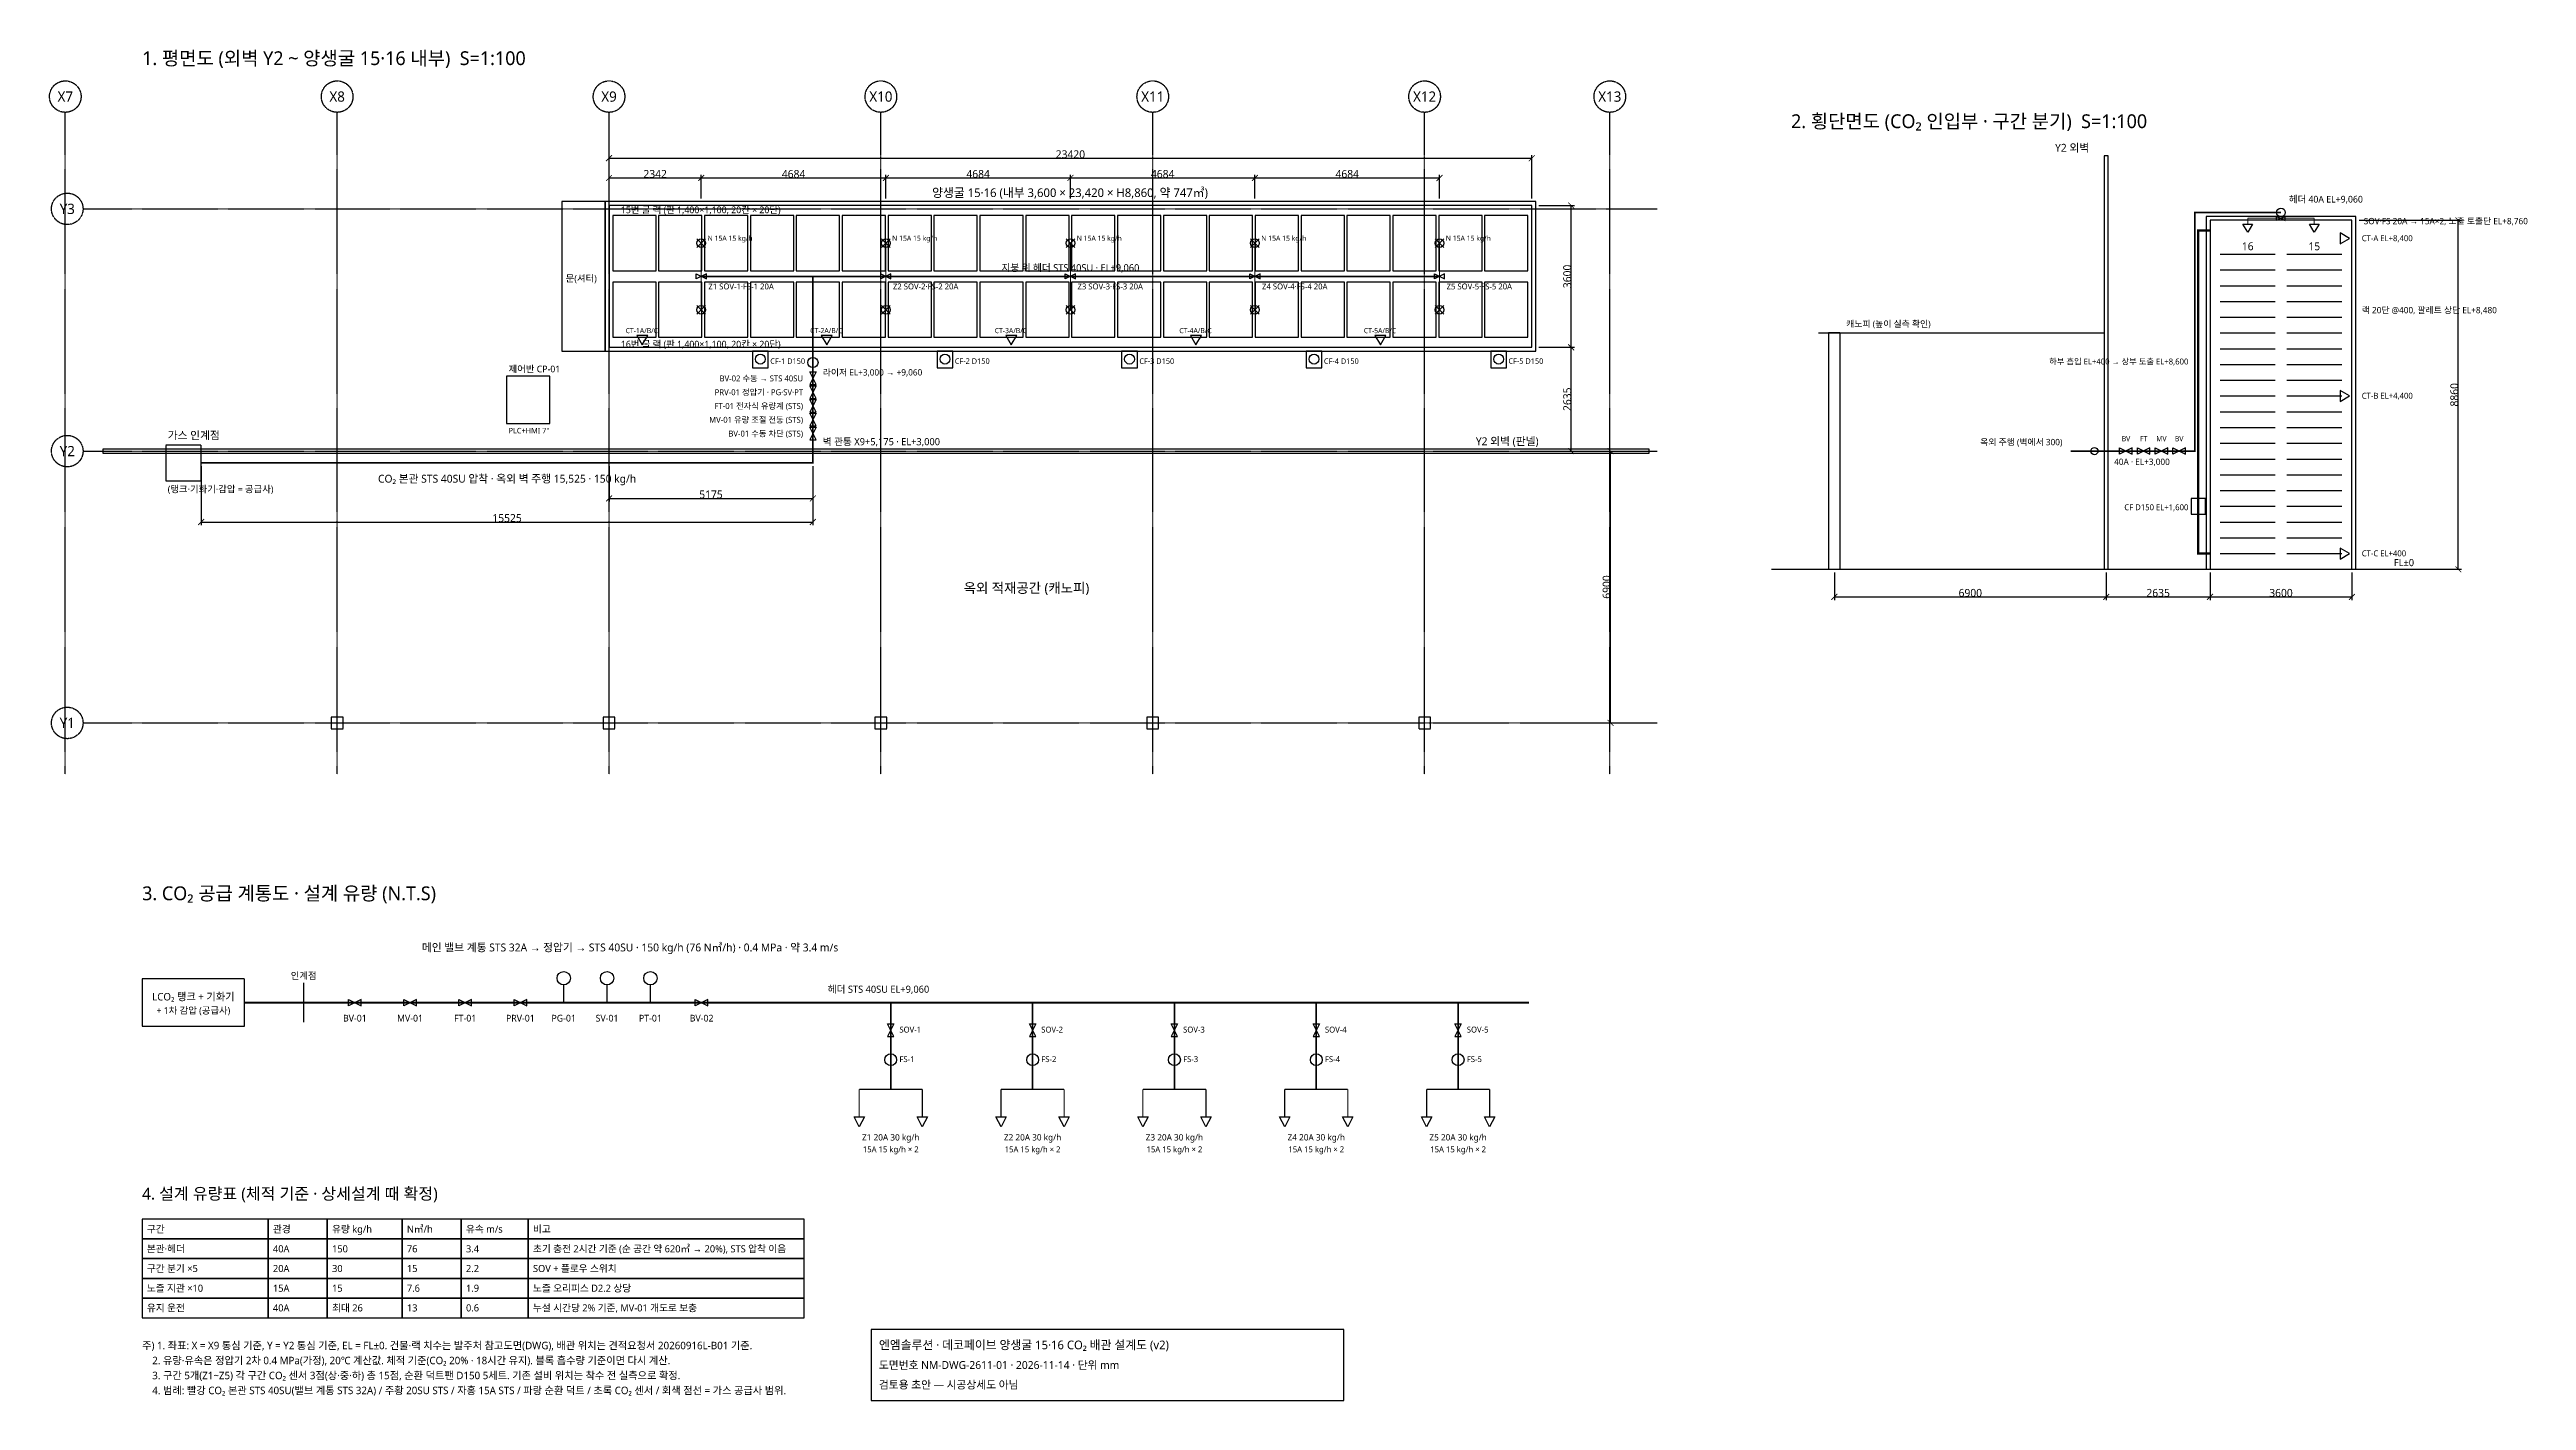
# Model space of a CAD drawing. Header units: millimetres. Extents: x -14200 to 48665, y -24100 to 10195.
import ezdxf
from ezdxf.enums import TextEntityAlignment as Align

# ---------------------------------------------------------------- set-up
doc = ezdxf.new("R2010")
doc.units = ezdxf.units.MM
doc.linetypes.add('CENTER', pattern=[5.08, 3.175, -0.635, 0.635, -0.635])
doc.linetypes.add('DASHED', pattern=[1.524, 1.27, -0.254])
for name, color, linetype in [('CANOPY', 8, 'DASHED'), ('CHAMBER', 4, 'CONTINUOUS'), ('CO2-15A', 6, 'CONTINUOUS'), ('CO2-20A', 30, 'CONTINUOUS'), ('CO2-32A', 1, 'CONTINUOUS'), ('DIM', 2, 'CONTINUOUS'), ('DUCT-125', 5, 'CONTINUOUS'), ('GAS-SUPPLIER', 8, 'DASHED'), ('GRID', 8, 'CENTER'), ('RACK', 9, 'CONTINUOUS'), ('SENSOR', 3, 'CONTINUOUS'), ('TEXT', 7, 'CONTINUOUS'), ('TITLE', 7, 'CONTINUOUS'), ('VALVE', 1, 'CONTINUOUS'), ('WALL', 7, 'CONTINUOUS')]:
    doc.layers.add(name, color=color, linetype=linetype)
doc.styles.add('KOR', font='malgun.ttf')
doc.styles.add('OpenSansCondensed-Light', font='OpenSansCondensed-Light.ttf')
doc.dimstyles.new('EZDXF', dxfattribs={"dimtxt": 0.25, "dimasz": 0.175, "dimexe": 0.375, "dimexo": 0.125, "dimgap": 0.1, "dimtad": 1, "dimlfac": 100, "dimzin": 12, "dimdsep": 46, "dimtxsty": 'OpenSansCondensed-Light', "dimblk": 'ARCHTICK', "dimcen": 2.5, "dimazin": 3, "dimtfac": 0.5, "dimtmove": 2, "dimatfit": 3})

# ---------------------------------------------------------------- blocks, each defined once
blk = doc.blocks.new('_ARCHTICK')
at = {"color": 0, "linetype": 'BYBLOCK', "const_width": 0.15}
blk.add_lwpolyline([(-0.5, -0.5), (0.5, 0.5)], dxfattribs=at)

msp = doc.modelspace()

# ---------------------------------------------------------------- linework, layer by layer
at = {"layer": 'CANOPY'}
msp.add_line((30700, 3000), (37950, 3000), dxfattribs=at)
for points in [[(30950, -3000), (31250, -3000), (31250, 3000), (30950, 3000)], [(-7050, -7050), (-6750, -7050), (-6750, -6750), (-7050, -6750)], [(-150, -7050), (150, -7050), (150, -6750), (-150, -6750)], [(6750, -7050), (7050, -7050), (7050, -6750), (6750, -6750)], [(13650, -7050), (13950, -7050), (13950, -6750), (13650, -6750)], [(20550, -7050), (20850, -7050), (20850, -6750), (20550, -6750)]]:
    msp.add_lwpolyline(points, close=True, dxfattribs=at)
at = {"layer": 'CHAMBER'}
for points in [[(-1200, 2535), (-100, 2535), (-100, 6335), (-1200, 6335)], [(-100, 2535), (23520, 2535), (23520, 6335), (-100, 6335)], [(0, 2635), (23420, 2635), (23420, 6235), (0, 6235)], [(40535, -3000), (44335, -3000), (44335, 5960), (40535, 5960)], [(40635, -3000), (44235, -3000), (44235, 5860), (40635, 5860)]]:
    msp.add_lwpolyline(points, close=True, dxfattribs=at)
at = {"layer": 'CO2-15A'}
for p, q in [((2232, 5170), (2452, 5390)), ((2232, 5390), (2452, 5170)), ((6916, 5170), (7136, 5390)), ((6916, 5390), (7136, 5170)), ((11600, 5170), (11820, 5390)), ((11600, 5390), (11820, 5170)), ((16284, 5170), (16504, 5390)), ((16284, 5390), (16504, 5170)), ((20968, 5170), (21188, 5390)), ((20968, 5390), (21188, 5170)), ((2232, 3480), (2452, 3700)), ((2232, 3700), (2452, 3480)), ((6916, 3480), (7136, 3700)), ((6916, 3700), (7136, 3480)), ((11600, 3480), (11820, 3700)), ((11600, 3700), (11820, 3480)), ((16284, 3480), (16504, 3700)), ((16284, 3700), (16504, 3480)), ((20968, 3480), (21188, 3700)), ((20968, 3700), (21188, 3480))]:
    msp.add_line(p, q, dxfattribs=at)
for points in [[(41470, 5760), (41710, 5760), (41590, 5560)], [(43160, 5760), (43400, 5760), (43280, 5560)], [(6220, -16900), (6480, -16900), (6350, -17150)], [(7820, -16900), (8080, -16900), (7950, -17150)], [(9820, -16900), (10080, -16900), (9950, -17150)], [(11420, -16900), (11680, -16900), (11550, -17150)], [(13420, -16900), (13680, -16900), (13550, -17150)], [(15020, -16900), (15280, -16900), (15150, -17150)], [(17020, -16900), (17280, -16900), (17150, -17150)], [(18620, -16900), (18880, -16900), (18750, -17150)], [(20620, -16900), (20880, -16900), (20750, -17150)], [(22220, -16900), (22480, -16900), (22350, -17150)]]:
    msp.add_lwpolyline(points, close=True, dxfattribs=at)
for points, const_width in [([(41590, 5910), (43280, 5910)], 25), ([(41590, 5910), (41590, 5760)], 25), ([(43280, 5910), (43280, 5760)], 25), ([(2342, 3590), (2342, 5280)], 25), ([(7026, 3590), (7026, 5280)], 25), ([(11710, 3590), (11710, 5280)], 25), ([(16394, 3590), (16394, 5280)], 25), ([(21078, 3590), (21078, 5280)], 25), ([(6350, -16200), (7950, -16200)], 30), ([(6350, -16200), (6350, -16900)], 30), ([(7950, -16200), (7950, -16900)], 30), ([(9950, -16200), (11550, -16200)], 30), ([(9950, -16200), (9950, -16900)], 30), ([(11550, -16200), (11550, -16900)], 30), ([(13550, -16200), (15150, -16200)], 30), ([(13550, -16200), (13550, -16900)], 30), ([(15150, -16200), (15150, -16900)], 30), ([(17150, -16200), (18750, -16200)], 30), ([(17150, -16200), (17150, -16900)], 30), ([(18750, -16200), (18750, -16900)], 30), ([(20750, -16200), (22350, -16200)], 30), ([(20750, -16200), (20750, -16900)], 30), ([(22350, -16200), (22350, -16900)], 30)]:
    msp.add_lwpolyline(points, dxfattribs=dict(at, const_width=const_width))
for centre in [(2342, 5280), (7026, 5280), (11710, 5280), (16394, 5280), (21078, 5280), (2342, 3590), (7026, 3590), (11710, 3590), (16394, 3590), (21078, 3590)]:
    msp.add_circle(centre, 110, dxfattribs=at)
at = {"layer": 'CO2-20A', "const_width": 40}
for points in [[(7150, -14000), (7150, -16200)], [(10750, -14000), (10750, -16200)], [(14350, -14000), (14350, -16200)], [(17950, -14000), (17950, -16200)], [(21550, -14000), (21550, -16200)]]:
    msp.add_lwpolyline(points, dxfattribs=at)
at = {"layer": 'CO2-32A'}
for points, const_width in [([(37100, 0), (40250, 0), (40250, 6060), (42435, 6060)], 40), ([(2342, 4435), (21078, 4435)], 40), ([(5175, 2250), (5175, 4435)], 40), ([(-10350, -300), (5175, -300), (5175, 2250)], 40), ([(-9250, -14000), (5350, -14000)], 50), ([(5350, -14000), (23350, -14000)], 50)]:
    msp.add_lwpolyline(points, dxfattribs=dict(at, const_width=const_width))
for centre, radius in [((42435, 6060), 110), ((5175, 2250), 130), ((37700, 0), 90)]:
    msp.add_circle(centre, radius, dxfattribs=at)
at = {"layer": 'DUCT-125', "const_width": 60}
msp.add_lwpolyline([(40635, -2600), (40335, -2600), (40335, 5600), (40635, 5600)], dxfattribs=at)
at = {"layer": 'DUCT-125'}
for points in [[(3642, 2115), (4042, 2115), (4042, 2535), (3642, 2535)], [(8326, 2115), (8726, 2115), (8726, 2535), (8326, 2535)], [(13010, 2115), (13410, 2115), (13410, 2535), (13010, 2535)], [(17694, 2115), (18094, 2115), (18094, 2535), (17694, 2535)], [(22378, 2115), (22778, 2115), (22778, 2535), (22378, 2535)], [(40155, -1600), (40515, -1600), (40515, -1200), (40155, -1200)]]:
    msp.add_lwpolyline(points, close=True, dxfattribs=at)
for centre in [(3842, 2335), (8526, 2335), (13210, 2335), (17894, 2335), (22578, 2335)]:
    msp.add_circle(centre, 125, dxfattribs=at)
at = {"layer": 'GAS-SUPPLIER'}
msp.add_line((-7750, -14500), (-7750, -13500), dxfattribs=at)
for points in [[(-11250, -750), (-10350, -750), (-10350, 150), (-11250, 150)], [(-11850, -14600), (-9250, -14600), (-9250, -13400), (-11850, -13400)]]:
    msp.add_lwpolyline(points, close=True, dxfattribs=at)
at = {"layer": 'GRID'}
for p, q in [((-13800, -8200), (-13800, 8600)), ((-6900, -8200), (-6900, 8600)), ((0, -8200), (0, 8600)), ((6900, -8200), (6900, 8600)), ((13800, -8200), (13800, 8600)), ((20700, -8200), (20700, 8600)), ((25400, -8200), (25400, 8600)), ((-13350, 6150), (26600, 6150)), ((-13350, 0), (26600, 0)), ((-13350, -6900), (26600, -6900))]:
    msp.add_line(p, q, dxfattribs=at)
for centre in [(-13800, 9000), (-6900, 9000), (0, 9000), (6900, 9000), (13800, 9000), (20700, 9000), (25400, 9000), (-13750, 6150), (-13750, 0), (-13750, -6900)]:
    msp.add_circle(centre, 400, dxfattribs=at)
at = {"layer": 'RACK'}
for p, q in [((40890, 5000), (42290, 5000)), ((40890, 4600), (42290, 4600)), ((42580, 5000), (43980, 5000)), ((42580, 4600), (43980, 4600)), ((40890, 4200), (42290, 4200)), ((40890, 3800), (42290, 3800)), ((42580, 4200), (43980, 4200)), ((42580, 3800), (43980, 3800)), ((40890, 3400), (42290, 3400)), ((42580, 3400), (43980, 3400)), ((40890, 3000), (42290, 3000)), ((40890, 2600), (42290, 2600)), ((42580, 3000), (43980, 3000)), ((42580, 2600), (43980, 2600)), ((40890, 2200), (42290, 2200)), ((42580, 2200), (43980, 2200)), ((40890, 1800), (42290, 1800)), ((40890, 1400), (42290, 1400)), ((42580, 1800), (43980, 1800)), ((42580, 1400), (43980, 1400)), ((40890, 1000), (42290, 1000)), ((42580, 1000), (43980, 1000)), ((40890, 600), (42290, 600)), ((40890, 200), (42290, 200)), ((42580, 600), (43980, 600)), ((42580, 200), (43980, 200)), ((40890, -200), (42290, -200)), ((40890, -600), (42290, -600)), ((42580, -200), (43980, -200)), ((42580, -600), (43980, -600)), ((40890, -1000), (42290, -1000)), ((42580, -1000), (43980, -1000)), ((40890, -1400), (42290, -1400)), ((40890, -1800), (42290, -1800)), ((42580, -1400), (43980, -1400)), ((42580, -1800), (43980, -1800)), ((40890, -2200), (42290, -2200)), ((42580, -2200), (43980, -2200)), ((40890, -2600), (42290, -2600)), ((42580, -2600), (43980, -2600))]:
    msp.add_line(p, q, dxfattribs=at)
for points in [[(94, 4580), (1194, 4580), (1194, 5980), (94, 5980)], [(1258.6, 4580), (2358.6, 4580), (2358.6, 5980), (1258.6, 5980)], [(2423.2, 4580), (3523.2, 4580), (3523.2, 5980), (2423.2, 5980)], [(3587.8, 4580), (4687.8, 4580), (4687.8, 5980), (3587.8, 5980)], [(4752.4, 4580), (5852.4, 4580), (5852.4, 5980), (4752.4, 5980)], [(5917, 4580), (7017, 4580), (7017, 5980), (5917, 5980)], [(7081.6, 4580), (8181.6, 4580), (8181.6, 5980), (7081.6, 5980)], [(8246.2, 4580), (9346.2, 4580), (9346.2, 5980), (8246.2, 5980)], [(9410.8, 4580), (10510.8, 4580), (10510.8, 5980), (9410.8, 5980)], [(10575.4, 4580), (11675.4, 4580), (11675.4, 5980), (10575.4, 5980)], [(11740, 4580), (12840, 4580), (12840, 5980), (11740, 5980)], [(12904.6, 4580), (14004.6, 4580), (14004.6, 5980), (12904.6, 5980)], [(14069.2, 4580), (15169.2, 4580), (15169.2, 5980), (14069.2, 5980)], [(15233.8, 4580), (16333.8, 4580), (16333.8, 5980), (15233.8, 5980)], [(16398.4, 4580), (17498.4, 4580), (17498.4, 5980), (16398.4, 5980)], [(17563, 4580), (18663, 4580), (18663, 5980), (17563, 5980)], [(18727.6, 4580), (19827.6, 4580), (19827.6, 5980), (18727.6, 5980)], [(19892.2, 4580), (20992.2, 4580), (20992.2, 5980), (19892.2, 5980)], [(21056.8, 4580), (22156.8, 4580), (22156.8, 5980), (21056.8, 5980)], [(22221.4, 4580), (23321.4, 4580), (23321.4, 5980), (22221.4, 5980)], [(94, 2890), (1194, 2890), (1194, 4290), (94, 4290)], [(1258.6, 2890), (2358.6, 2890), (2358.6, 4290), (1258.6, 4290)], [(2423.2, 2890), (3523.2, 2890), (3523.2, 4290), (2423.2, 4290)], [(3587.8, 2890), (4687.8, 2890), (4687.8, 4290), (3587.8, 4290)], [(4752.4, 2890), (5852.4, 2890), (5852.4, 4290), (4752.4, 4290)], [(5917, 2890), (7017, 2890), (7017, 4290), (5917, 4290)], [(7081.6, 2890), (8181.6, 2890), (8181.6, 4290), (7081.6, 4290)], [(8246.2, 2890), (9346.2, 2890), (9346.2, 4290), (8246.2, 4290)], [(9410.8, 2890), (10510.8, 2890), (10510.8, 4290), (9410.8, 4290)], [(10575.4, 2890), (11675.4, 2890), (11675.4, 4290), (10575.4, 4290)], [(11740, 2890), (12840, 2890), (12840, 4290), (11740, 4290)], [(12904.6, 2890), (14004.6, 2890), (14004.6, 4290), (12904.6, 4290)], [(14069.2, 2890), (15169.2, 2890), (15169.2, 4290), (14069.2, 4290)], [(15233.8, 2890), (16333.8, 2890), (16333.8, 4290), (15233.8, 4290)], [(16398.4, 2890), (17498.4, 2890), (17498.4, 4290), (16398.4, 4290)], [(17563, 2890), (18663, 2890), (18663, 4290), (17563, 4290)], [(18727.6, 2890), (19827.6, 2890), (19827.6, 4290), (18727.6, 4290)], [(19892.2, 2890), (20992.2, 2890), (20992.2, 4290), (19892.2, 4290)], [(21056.8, 2890), (22156.8, 2890), (22156.8, 4290), (21056.8, 4290)], [(22221.4, 2890), (23321.4, 2890), (23321.4, 4290), (22221.4, 4290)]]:
    msp.add_lwpolyline(points, close=True, dxfattribs=at)
at = {"layer": 'SENSOR'}
for points in [[(44175, 5400), (43935, 5540), (43935, 5260)], [(842, 2695), (982, 2935), (702, 2935)], [(5526, 2695), (5666, 2935), (5386, 2935)], [(10210, 2695), (10350, 2935), (10070, 2935)], [(14894, 2695), (15034, 2935), (14754, 2935)], [(19578, 2695), (19718, 2935), (19438, 2935)], [(44175, 1400), (43935, 1540), (43935, 1260)], [(44175, -2600), (43935, -2460), (43935, -2740)]]:
    msp.add_lwpolyline(points, close=True, dxfattribs=at)
at = {"layer": 'TEXT'}
for points in [[(-11850, -20000), (-8650, -20000), (-8650, -19500), (-11850, -19500)], [(-11850, -20500), (-8650, -20500), (-8650, -20000), (-11850, -20000)], [(-8650, -20000), (-7150, -20000), (-7150, -19500), (-8650, -19500)], [(-8650, -20500), (-7150, -20500), (-7150, -20000), (-8650, -20000)], [(-7150, -20000), (-5250, -20000), (-5250, -19500), (-7150, -19500)], [(-7150, -20500), (-5250, -20500), (-5250, -20000), (-7150, -20000)], [(-5250, -20000), (-3750, -20000), (-3750, -19500), (-5250, -19500)], [(-5250, -20500), (-3750, -20500), (-3750, -20000), (-5250, -20000)], [(-3750, -20000), (-2050, -20000), (-2050, -19500), (-3750, -19500)], [(-3750, -20500), (-2050, -20500), (-2050, -20000), (-3750, -20000)], [(-2050, -20000), (4950, -20000), (4950, -19500), (-2050, -19500)], [(-2050, -20500), (4950, -20500), (4950, -20000), (-2050, -20000)], [(-11850, -21000), (-8650, -21000), (-8650, -20500), (-11850, -20500)], [(-8650, -21000), (-7150, -21000), (-7150, -20500), (-8650, -20500)], [(-7150, -21000), (-5250, -21000), (-5250, -20500), (-7150, -20500)], [(-5250, -21000), (-3750, -21000), (-3750, -20500), (-5250, -20500)], [(-3750, -21000), (-2050, -21000), (-2050, -20500), (-3750, -20500)], [(-2050, -21000), (4950, -21000), (4950, -20500), (-2050, -20500)], [(-11850, -21500), (-8650, -21500), (-8650, -21000), (-11850, -21000)], [(-8650, -21500), (-7150, -21500), (-7150, -21000), (-8650, -21000)], [(-7150, -21500), (-5250, -21500), (-5250, -21000), (-7150, -21000)], [(-5250, -21500), (-3750, -21500), (-3750, -21000), (-5250, -21000)], [(-3750, -21500), (-2050, -21500), (-2050, -21000), (-3750, -21000)], [(-2050, -21500), (4950, -21500), (4950, -21000), (-2050, -21000)], [(-11850, -22000), (-8650, -22000), (-8650, -21500), (-11850, -21500)], [(-8650, -22000), (-7150, -22000), (-7150, -21500), (-8650, -21500)], [(-7150, -22000), (-5250, -22000), (-5250, -21500), (-7150, -21500)], [(-5250, -22000), (-3750, -22000), (-3750, -21500), (-5250, -21500)], [(-3750, -22000), (-2050, -22000), (-2050, -21500), (-3750, -21500)], [(-2050, -22000), (4950, -22000), (4950, -21500), (-2050, -21500)]]:
    msp.add_lwpolyline(points, close=True, dxfattribs=at)
at = {"layer": 'TITLE'}
msp.add_lwpolyline([(6650, -24100), (18650, -24100), (18650, -22300), (6650, -22300)], close=True, dxfattribs=at)
at = {"layer": 'VALVE'}
for p, q in [((-1150, -14000), (-1150, -13550)), ((-50, -14000), (-50, -13550)), ((1050, -14000), (1050, -13550))]:
    msp.add_line(p, q, dxfattribs=at)
for points in [[(42325, 5855), (42325, 5965), (42545, 5855), (42545, 5965)], [(2212, 4370), (2212, 4500), (2472, 4370), (2472, 4500)], [(6896, 4370), (6896, 4500), (7156, 4370), (7156, 4500)], [(11580, 4370), (11580, 4500), (11840, 4370), (11840, 4500)], [(16264, 4370), (16264, 4500), (16524, 4370), (16524, 4500)], [(20948, 4370), (20948, 4500), (21208, 4370), (21208, 4500)], [(-2600, 700), (-1500, 700), (-1500, 1900), (-2600, 1900)], [(5095, 1690), (5255, 1690), (5095, 2010), (5255, 2010)], [(5095, 1340), (5255, 1340), (5095, 1660), (5255, 1660)], [(5095, 990), (5255, 990), (5095, 1310), (5255, 1310)], [(5095, 640), (5255, 640), (5095, 960), (5255, 960)], [(5095, 290), (5255, 290), (5095, 610), (5255, 610)], [(38340, -80), (38340, 80), (38660, -80), (38660, 80)], [(38790, -80), (38790, 80), (39110, -80), (39110, 80)], [(39240, -80), (39240, 80), (39560, -80), (39560, 80)], [(39690, -80), (39690, 80), (40010, -80), (40010, 80)], [(-6610, -14080), (-6610, -13920), (-6290, -14080), (-6290, -13920)], [(-5210, -14080), (-5210, -13920), (-4890, -14080), (-4890, -13920)], [(-3810, -14080), (-3810, -13920), (-3490, -14080), (-3490, -13920)], [(-2410, -14080), (-2410, -13920), (-2090, -14080), (-2090, -13920)], [(2190, -14080), (2190, -13920), (2510, -14080), (2510, -13920)], [(7070, -14860), (7230, -14860), (7070, -14540), (7230, -14540)], [(10670, -14860), (10830, -14860), (10670, -14540), (10830, -14540)], [(14270, -14860), (14430, -14860), (14270, -14540), (14430, -14540)], [(17870, -14860), (18030, -14860), (17870, -14540), (18030, -14540)], [(21470, -14860), (21630, -14860), (21470, -14540), (21630, -14540)]]:
    msp.add_lwpolyline(points, close=True, dxfattribs=at)
for centre, radius in [((-1150, -13380), 170), ((-50, -13380), 170), ((1050, -13380), 170), ((7150, -15450), 150), ((10750, -15450), 150), ((14350, -15450), 150), ((17950, -15450), 150), ((21550, -15450), 150)]:
    msp.add_circle(centre, radius, dxfattribs=at)
at = {"layer": 'WALL'}
msp.add_line((29500, -3000), (46500, -3000), dxfattribs=at)
for points in [[(37950, -3000), (38050, -3000), (38050, 7500), (37950, 7500)], [(-12850, -50), (26400, -50), (26400, 50), (-12850, 50)]]:
    msp.add_lwpolyline(points, close=True, dxfattribs=at)

# ---------------------------------------------------------------- texts
at = {"layer": 'CANOPY', "style": 'KOR'}
for s, height, p in [('캐노피 (높이 실측 확인)', 160, (31400, 3150)), ('옥외 적재공간 (캐노피)', 250, (9000, -3600))]:
    msp.add_text(s, height=height, dxfattribs=at).set_placement(p)
at = {"layer": 'CHAMBER', "style": 'KOR'}
for s, height, p in [('양생굴 15·16 (내부 3,600 × 23,420 × H8,860, 약 747㎥)', 220, (8200, 6450)), ('문(셔터)', 170, (-1100, 4300))]:
    msp.add_text(s, height=height, dxfattribs=at).set_placement(p)
at = {"layer": 'CO2-15A', "style": 'KOR'}
for s, height, p in [('SOV·FS 20A → 15A×2, 노즐 토출단 EL+8,760', 160, (44535, 5760)), ('N 15A 15 kg/h', 130, (2502, 5340)), ('N 15A 15 kg/h', 130, (7186, 5340)), ('N 15A 15 kg/h', 130, (11870, 5340)), ('N 15A 15 kg/h', 130, (16554, 5340)), ('N 15A 15 kg/h', 130, (21238, 5340))]:
    msp.add_text(s, height=height, dxfattribs=at).set_placement(p)
for p in [(7150, -17800), (10750, -17800), (14350, -17800), (17950, -17800), (21550, -17800)]:
    msp.add_text('15A 15 kg/h × 2', height=150, dxfattribs=at).set_placement(p, align=Align.CENTER)
at = {"layer": 'CO2-20A', "style": 'KOR'}
for s, p in [('Z1 SOV-1·FS-1 20A', (2522, 4105)), ('Z2 SOV-2·FS-2 20A', (7206, 4105)), ('Z3 SOV-3·FS-3 20A', (11890, 4105)), ('Z4 SOV-4·FS-4 20A', (16574, 4105)), ('Z5 SOV-5·FS-5 20A', (21258, 4105))]:
    msp.add_text(s, height=150, dxfattribs=at).set_placement(p)
for s, p in [('Z1 20A 30 kg/h', (7150, -17500)), ('Z2 20A 30 kg/h', (10750, -17500)), ('Z3 20A 30 kg/h', (14350, -17500)), ('Z4 20A 30 kg/h', (17950, -17500)), ('Z5 20A 30 kg/h', (21550, -17500))]:
    msp.add_text(s, height=160, dxfattribs=at).set_placement(p, align=Align.CENTER)
at = {"layer": 'CO2-32A', "style": 'KOR'}
for s, height, p in [('헤더 40A EL+9,060', 170, (42635, 6310)), ('라이저 EL+3,000 → +9,060', 160, (5425, 1920)), ('벽 관통 X9+5,175 · EL+3,000', 180, (5425, 150)), ('옥외 주행 (벽에서 300)', 160, (34800, 150)), ('40A · EL+3,000', 160, (38200, -350)), ('메인 밸브 계통 STS 32A → 정압기 → STS 40SU · 150 kg/h (76 N㎥/h) · 0.4 MPa · 약 3.4 m/s', 200, (-4750, -12700)), ('헤더 STS 40SU EL+9,060', 180, (5550, -13750))]:
    msp.add_text(s, height=height, dxfattribs=at).set_placement(p)
msp.add_text('지붕 위 헤더 STS 40SU · EL+9,060', height=180, dxfattribs=at).set_placement((11710, 4565), align=Align.CENTER)
msp.add_text('CO₂ 본관 STS 40SU 압착 · 옥외 벽 주행 15,525 · 150 kg/h', height=200, dxfattribs=at).set_placement((-2587.5, -700), align=Align.MIDDLE_CENTER)
at = {"layer": 'DUCT-125', "style": 'KOR'}
for s, p in [('CF-1 D150', (4092, 2215)), ('CF-2 D150', (8776, 2215)), ('CF-3 D150', (13460, 2215)), ('CF-4 D150', (18144, 2215)), ('CF-5 D150', (22828, 2215))]:
    msp.add_text(s, height=140, dxfattribs=at).set_placement(p)
for s, p in [('하부 흡입 EL+400 → 상부 토출 EL+8,600', (40085, 2200)), ('CF D150 EL+1,600', (40085, -1500))]:
    msp.add_text(s, height=150, dxfattribs=at).set_placement(p, align=Align.RIGHT)
at = {"layer": 'GAS-SUPPLIER', "style": 'KOR'}
for s, height, p in [('가스 인계점', 200, (-11200, 300)), ('(탱크·기화기·감압 = 공급사)', 170, (-11200, -1050))]:
    msp.add_text(s, height=height, dxfattribs=at).set_placement(p)
for s, height, p in [('LCO₂ 탱크 + 기화기', 190, (-10550, -13850)), ('+ 1차 감압 (공급사)', 170, (-10550, -14200))]:
    msp.add_text(s, height=height, dxfattribs=at).set_placement(p, align=Align.MIDDLE_CENTER)
msp.add_text('인계점', height=170, dxfattribs=at).set_placement((-7750, -13400), align=Align.CENTER)
at = {"layer": 'GRID', "style": 'KOR'}
for s, p in [('X7', (-13800, 9000)), ('X8', (-6900, 9000)), ('X9', (0, 9000)), ('X10', (6900, 9000)), ('X11', (13800, 9000)), ('X12', (20700, 9000)), ('X13', (25400, 9000)), ('Y3', (-13750, 6150)), ('Y2', (-13750, 0)), ('Y1', (-13750, -6900))]:
    msp.add_text(s, height=260, dxfattribs=at).set_placement(p, align=Align.MIDDLE_CENTER)
at = {"layer": 'RACK', "style": 'KOR'}
for s, height, p in [('15번 굴 랙 (판 1,400×1,100, 20칸 × 20단)', 170, (300, 6040)), ('랙 20단 @400, 팔레트 상단 EL+8,480', 160, (44485, 3500)), ('16번 굴 랙 (판 1,400×1,100, 20칸 × 20단)', 170, (300, 2630))]:
    msp.add_text(s, height=height, dxfattribs=at).set_placement(p)
for s, p in [('16', (41590, 5200)), ('15', (43280, 5200))]:
    msp.add_text(s, height=200, dxfattribs=at).set_placement(p, align=Align.MIDDLE_CENTER)
at = {"layer": 'SENSOR', "style": 'KOR'}
for s, height, p in [('CT-A EL+8,400', 150, (44485, 5330)), ('CT-1A/B/C', 130, (422, 2995)), ('CT-2A/B/C', 130, (5106, 2995)), ('CT-3A/B/C', 130, (9790, 2995)), ('CT-4A/B/C', 130, (14474, 2995)), ('CT-5A/B/C', 130, (19158, 2995)), ('CT-B EL+4,400', 150, (44485, 1330)), ('CT-C EL+400', 150, (44485, -2670))]:
    msp.add_text(s, height=height, dxfattribs=at).set_placement(p)
at = {"layer": 'TEXT', "style": 'KOR'}
for s, height, p in [('FL±0', 180, (45300, -2920)), ('구간', 180, (-11730, -19840)), ('관경', 180, (-8530, -19840)), ('유량 kg/h', 180, (-7030, -19840)), ('N㎥/h', 180, (-5130, -19840)), ('유속 m/s', 180, (-3630, -19840)), ('비고', 180, (-1930, -19840)), ('본관·헤더', 180, (-11730, -20340)), ('구간 분기 ×5', 180, (-11730, -20840)), ('40A', 180, (-8530, -20340)), ('20A', 180, (-8530, -20840)), ('30', 180, (-7030, -20840)), ('150', 180, (-7030, -20340)), ('76', 180, (-5130, -20340)), ('15', 180, (-5130, -20840)), ('3.4', 180, (-3630, -20340)), ('2.2', 180, (-3630, -20840)), ('SOV + 플로우 스위치', 180, (-1930, -20840)), ('초기 충전 2시간 기준 (순 공간 약 620㎥ → 20%), STS 압착 이음', 180, (-1930, -20340)), ('노즐 지관 ×10', 180, (-11730, -21340)), ('15A', 180, (-8530, -21340)), ('15', 180, (-7030, -21340)), ('7.6', 180, (-5130, -21340)), ('1.9', 180, (-3630, -21340)), ('노즐 오리피스 D2.2 상당', 180, (-1930, -21340)), ('유지 운전', 180, (-11730, -21840)), ('40A', 180, (-8530, -21840)), ('최대 26', 180, (-7030, -21840)), ('13', 180, (-5130, -21840)), ('0.6', 180, (-3630, -21840)), ('누설 시간당 2% 기준, MV-01 개도로 보충', 180, (-1930, -21840)), ('주) 1. 좌표: X = X9 통심 기준, Y = Y2 통심 기준, EL = FL±0. 건물·랙 치수는 발주처 참고도면(DWG), 배관 위치는 견적요청서 20260916L-B01 기준.', 190, (-11850, -22800)), ('    2. 유량·유속은 정압기 2차 0.4 MPa(가정), 20℃ 계산값. 체적 기준(CO₂ 20% · 18시간 유지). 블록 흡수량 기준이면 다시 계산.', 190, (-11850, -23180)), ('    4. 범례: 빨강 CO₂ 본관 STS 40SU(밸브 계통 STS 32A) / 주황 20SU STS / 자홍 15A STS / 파랑 순환 덕트 / 초록 CO₂ 센서 / 회색 점선 = 가스 공급사 범위.', 190, (-11850, -23940)), ('    3. 구간 5개(Z1~Z5) 각 구간 CO₂ 센서 3점(상·중·하) 총 15점, 순환 덕트팬 D150 5세트. 기존 설비 위치는 착수 전 실측으로 확정.', 190, (-11850, -23560))]:
    msp.add_text(s, height=height, dxfattribs=at).set_placement(p)
at = {"layer": 'TITLE', "style": 'KOR'}
for s, height, p in [('1. 평면도 (외벽 Y2 ~ 양생굴 15·16 내부)  S=1:100', 350, (-11850, 9800)), ('2. 횡단면도 (CO₂ 인입부 · 구간 분기)  S=1:100', 350, (30000, 8200)), ('3. CO₂ 공급 계통도 · 설계 유량 (N.T.S)', 350, (-11850, -11400)), ('4. 설계 유량표 (체적 기준 · 상세설계 때 확정)', 300, (-11850, -19000)), ('엔엠솔루션 · 데코페이브 양생굴 15·16 CO₂ 배관 설계도 (v2)', 220, (6850, -22800)), ('도면번호 NM-DWG-2611-01 · 2026-11-14 · 단위 mm', 200, (6850, -23300)), ('검토용 초안 — 시공상세도 아님', 200, (6850, -23800))]:
    msp.add_text(s, height=height, dxfattribs=at).set_placement(p)
at = {"layer": 'VALVE', "style": 'KOR'}
for s, height, p in [('제어반 CP-01', 170, (-2550, 2000)), ('PLC+HMI 7"', 140, (-2550, 450)), ('SOV-1', 150, (7370, -14760)), ('SOV-2', 150, (10970, -14760)), ('SOV-3', 150, (14570, -14760)), ('SOV-4', 150, (18170, -14760)), ('SOV-5', 150, (21770, -14760)), ('FS-1', 150, (7370, -15510)), ('FS-2', 150, (10970, -15510)), ('FS-3', 150, (14570, -15510)), ('FS-4', 150, (18170, -15510)), ('FS-5', 150, (21770, -15510))]:
    msp.add_text(s, height=height, dxfattribs=at).set_placement(p)
for s, p in [('BV-02 수동 → STS 40SU', (4925, 1770)), ('PRV-01 정압기 · PG·SV·PT', (4925, 1420)), ('MV-01 유량 조절 전동 (STS)', (4925, 720)), ('FT-01 전자식 유량계 (STS)', (4925, 1070)), ('BV-01 수동 차단 (STS)', (4925, 370))]:
    msp.add_text(s, height=150, dxfattribs=at).set_placement(p, align=Align.RIGHT)
for s, height, p in [('BV', 130, (38500, 250)), ('FT', 130, (38950, 250)), ('MV', 130, (39400, 250)), ('BV', 130, (39850, 250)), ('BV-01', 170, (-6450, -14480)), ('MV-01', 170, (-5050, -14480)), ('FT-01', 170, (-3650, -14480)), ('PRV-01', 170, (-2250, -14480)), ('PG-01', 170, (-1150, -14480)), ('SV-01', 170, (-50, -14480)), ('PT-01', 170, (1050, -14480)), ('BV-02', 170, (2350, -14480))]:
    msp.add_text(s, height=height, dxfattribs=at).set_placement(p, align=Align.CENTER)
at = {"layer": 'WALL', "style": 'KOR'}
for s, p in [('Y2 외벽', (36700, 7600)), ('Y2 외벽 (판넬)', (22000, 150))]:
    msp.add_text(s, height=200, dxfattribs=at).set_placement(p)

# ---------------------------------------------------------------- dimensions: what is measured, and where the dimension line sits
at = {"layer": 'DIM'}
for base, p1, p2 in [((0, 7435), (0, 6335), (23420, 6335)), ((0, 6935), (0, 6335), (2342, 6335)), ((2342, 6935), (2342, 6335), (7026, 6335)), ((7026, 6935), (7026, 6335), (11710, 6335)), ((11710, 6935), (11710, 6335), (16394, 6335)), ((16394, 6935), (16394, 6335), (21078, 6335)), ((-10350, -1800), (-10350, -300), (5175, -300)), ((0, -1200), (0, -300), (5175, -300)), ((31100, -3700), (31100, -3000), (38000, -3000)), ((38000, -3700), (38000, -3000), (40635, -3000)), ((40635, -3700), (40635, -3000), (44235, -3000))]:
    msp.add_linear_dim(base=base, p1=p1, p2=p2, dimstyle='EZDXF', override={"dimtxt": 200, "dimasz": 150, "dimexe": 80, "dimexo": 80, "dimdec": 0, "dimlfac": 1, "dimrnd": 1, "dimtxsty": 'KOR'}, dxfattribs=at).render()
for base, p1, p2 in [((24420, 2635), (23520, 2635), (23520, 6235)), ((46935, -3000), (44335, -3000), (44335, 5860)), ((24420, 0), (23520, 0), (23520, 2635)), ((25420, -6900), (23520, -6900), (23520, 0))]:
    msp.add_linear_dim(base=base, p1=p1, p2=p2, angle=90, dimstyle='EZDXF', override={"dimtxt": 200, "dimasz": 150, "dimexe": 80, "dimexo": 80, "dimdec": 0, "dimlfac": 1, "dimrnd": 1, "dimtxsty": 'KOR'}, dxfattribs=at).render()

doc.saveas('drawing.dxf')
